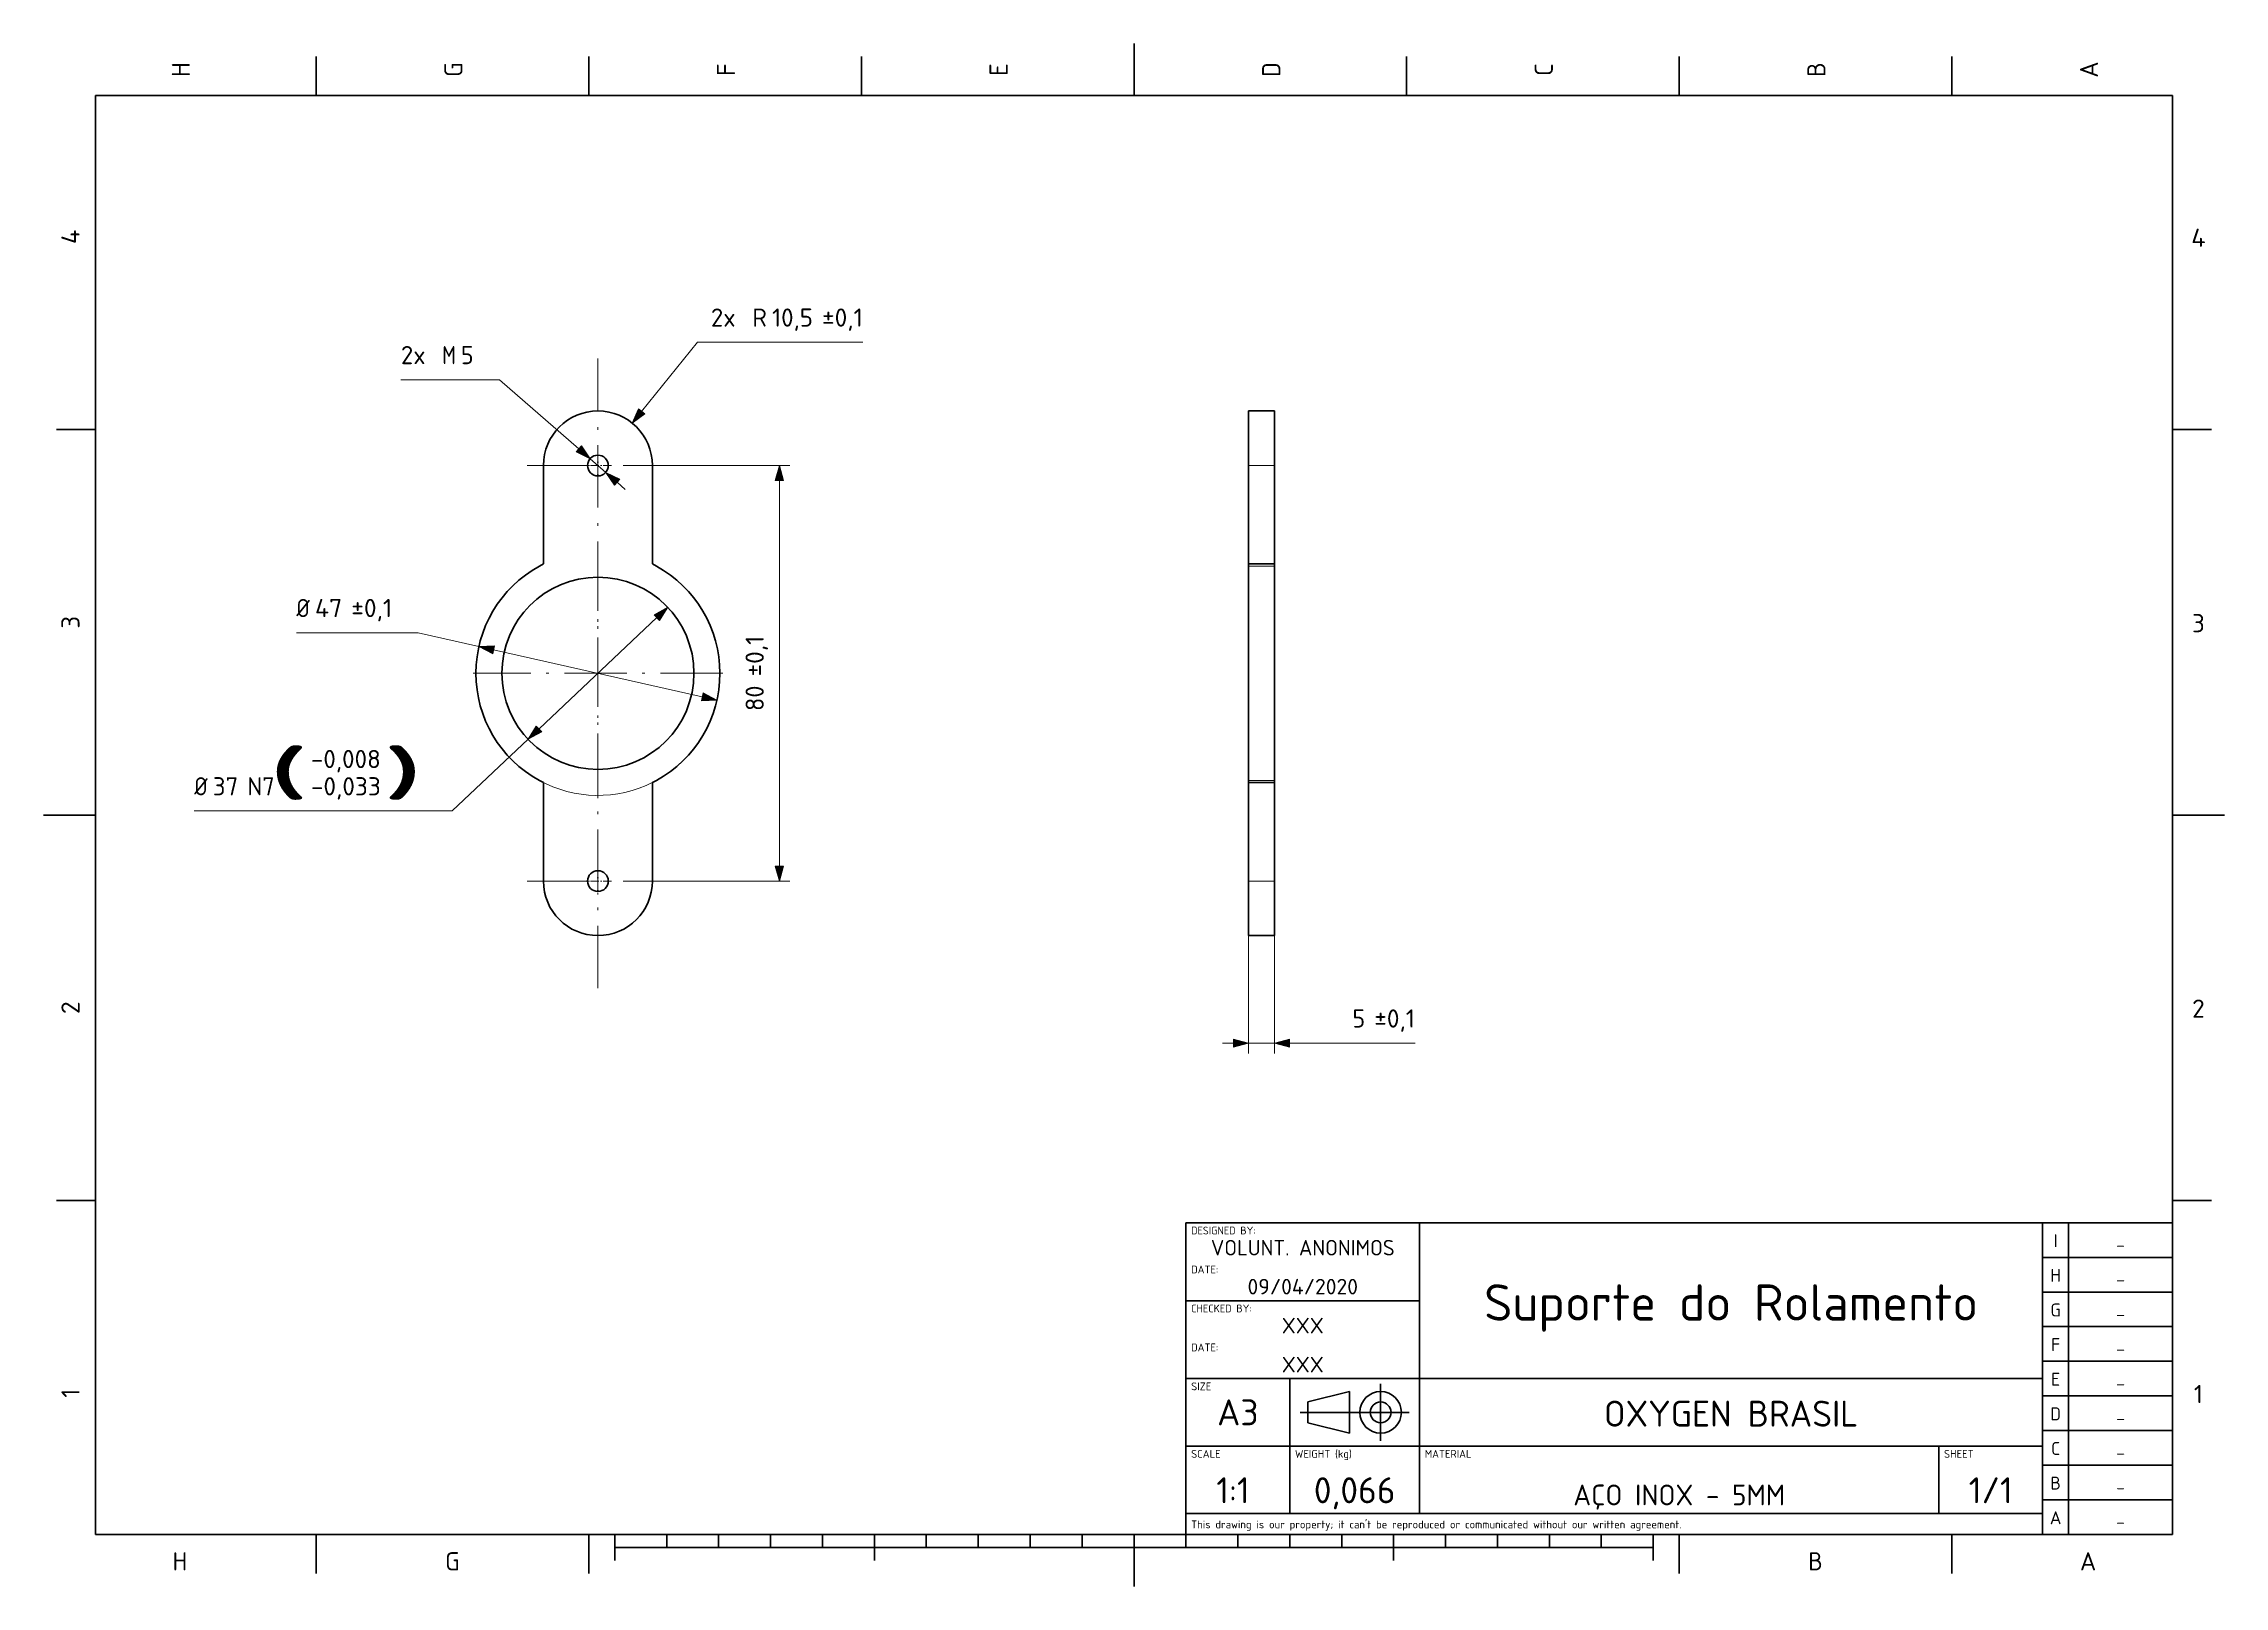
# Model space of a CAD drawing. Extents: x 0 to 420, y 0 to 297.
import ezdxf
from ezdxf.enums import TextEntityAlignment as Align

# ---------------------------------------------------------------- set-up
doc = ezdxf.new("R2010")
doc.units = 0
doc.linetypes.add('DASHDOT', pattern=[18.5, 12, -3, 0.5, -3])
doc.layers.get('0').update_dxf_attribs({"lineweight": 13})
doc.styles.get("Standard").update_dxf_attribs({"font": 'isocp.shx'})
doc.dimstyles.get("Standard").update_dxf_attribs({"dimtxt": 2.5, "dimasz": 2.5, "dimexe": 1.25, "dimexo": 0.625, "dimtad": 1, "dimcen": 2.5, "dimadec": 0, "dimazin": 0, "dimtfac": 1, "dimtmove": 0, "dimatfit": 0, "dimfxl": 1, "dimarcsym": 0})

# ---------------------------------------------------------------- blocks, each defined once
blk = doc.blocks.new('BLOCK261')
at = {"color": 7, "lineweight": 18, "width": 1.110901}
blk.add_text('A', height=3.5, dxfattribs=at).set_placement((392.176208, 3.076224), (395.323761, 3.076224), align=Align.FIT)
blk = doc.blocks.new('BLOCK262')
at = {"color": 7, "lineweight": 18, "width": 0.933334}
blk.add_text('H', height=3.5, dxfattribs=at).set_placement((24.85, 3.076224), (27.650002, 3.076224), align=Align.FIT)
blk = doc.blocks.new('BLOCK263')
at = {"color": 7, "lineweight": 18, "width": 0.933329}
blk.add_text('B', height=3.5, dxfattribs=at).set_placement((339.850006, 3.076224), (342.649994, 3.076224), align=Align.FIT)
blk = doc.blocks.new('BLOCK264')
at = {"color": 7, "lineweight": 18, "width": 0.933334}
blk.add_text('G', height=3.5, dxfattribs=at).set_placement((77.349998, 3.076224), (80.150002, 3.076224), align=Align.FIT)
blk = doc.blocks.new('BLOCK265')
at = {"color": 7, "lineweight": 18, "width": 0.933329}
blk.add_text('D', height=3.5, rotation=90, dxfattribs=at).set_placement((238.173782, 290.600006), (238.173782, 293.399994), align=Align.FIT)
blk = doc.blocks.new('BLOCK266')
at = {"color": 7, "lineweight": 18, "width": 0.863838}
blk.add_text('E', height=3.5, rotation=90, dxfattribs=at).set_placement((185.673782, 290.776215), (185.673782, 293.223755), align=Align.FIT)
blk = doc.blocks.new('BLOCK267')
at = {"color": 7, "lineweight": 18, "width": 0.815847}
blk.add_text('C', height=3.5, rotation=90, dxfattribs=at).set_placement((290.673767, 290.776215), (290.673767, 293.223755), align=Align.FIT)
blk = doc.blocks.new('BLOCK268')
at = {"color": 7, "lineweight": 18, "width": 0.863838}
blk.add_text('F', height=3.5, rotation=90, dxfattribs=at).set_placement((133.173782, 290.776215), (133.173782, 293.223755), align=Align.FIT)
blk = doc.blocks.new('BLOCK269')
at = {"color": 7, "lineweight": 18, "width": 0.933329}
blk.add_text('B', height=3.5, rotation=90, dxfattribs=at).set_placement((343.173767, 290.600006), (343.173767, 293.399994), align=Align.FIT)
blk = doc.blocks.new('BLOCK270')
at = {"color": 7, "lineweight": 18, "width": 0.933329}
blk.add_text('G', height=3.5, rotation=90, dxfattribs=at).set_placement((80.673775, 290.600006), (80.673775, 293.399994), align=Align.FIT)
blk = doc.blocks.new('BLOCK271')
at = {"color": 7, "lineweight": 18, "width": 1.110901}
blk.add_text('A', height=3.5, rotation=90, dxfattribs=at).set_placement((395.673767, 290.426208), (395.673767, 293.573761), align=Align.FIT)
blk = doc.blocks.new('BLOCK272')
at = {"color": 7, "lineweight": 18, "width": 0.933329}
blk.add_text('H', height=3.5, rotation=90, dxfattribs=at).set_placement((28.173777, 290.600006), (28.173777, 293.399994), align=Align.FIT)
blk = doc.blocks.new('BLOCK273')
at = {"color": 7, "lineweight": 18, "width": 0.863838}
blk.add_text('3', height=3.5, dxfattribs=at).set_placement((413.776215, 183.676224), (416.223755, 183.676224), align=Align.FIT)
blk = doc.blocks.new('BLOCK274')
at = {"color": 7, "lineweight": 18, "width": 0.863843}
blk.add_text('3', height=3.5, rotation=90, dxfattribs=at).set_placement((6.923776, 184.376236), (6.923776, 186.823792), align=Align.FIT)
blk = doc.blocks.new('BLOCK275')
at = {"color": 7, "lineweight": 18, "width": 0.863838}
blk.add_text('2', height=3.5, dxfattribs=at).set_placement((413.776215, 109.476227), (416.223755, 109.476227), align=Align.FIT)
blk = doc.blocks.new('BLOCK276')
at = {"color": 7, "lineweight": 18, "width": 0.863843}
blk.add_text('2', height=3.5, rotation=90, dxfattribs=at).set_placement((6.923776, 110.176224), (6.923776, 112.623779), align=Align.FIT)
blk = doc.blocks.new('BLOCK277')
at = {"color": 7, "lineweight": 18, "width": 0.933329}
blk.add_text('4', height=3.5, dxfattribs=at).set_placement((413.600006, 257.876221), (416.399994, 257.876221), align=Align.FIT)
blk = doc.blocks.new('BLOCK278')
at = {"color": 7, "lineweight": 18, "width": 0.933329}
blk.add_text('4', height=3.5, rotation=90, dxfattribs=at).set_placement((6.923776, 258.399994), (6.923776, 261.199982), align=Align.FIT)
blk = doc.blocks.new('BLOCK279')
at = {"color": 7, "lineweight": 18, "width": 0.953214}
blk.add_text('1', height=3.5, dxfattribs=at).set_placement((414.126221, 35.276226), (415.873779, 35.276226), align=Align.FIT)
blk = doc.blocks.new('BLOCK280')
at = {"color": 7, "lineweight": 18, "width": 0.95321}
blk.add_text('1', height=3.5, rotation=90, dxfattribs=at).set_placement((6.923776, 36.326225), (6.923776, 38.073776), align=Align.FIT)
blk = doc.blocks.new('BLOCK281')
at = {"color": 7, "lineweight": 18, "width": 0.779092}
blk.add_text("This drawing is our property; it can't be reproduced or communicated without our written agreement.", height=1.5, dxfattribs=at).set_placement((221, 11.175525), (315.437073, 11.175525), align=Align.FIT)
blk = doc.blocks.new('BLOCK282')
at = {"color": 7, "lineweight": 18, "width": 0.857432}
blk.add_text('SCALE', height=1.5, dxfattribs=at).set_placement((221, 24.751049), (226.695801, 24.751049), align=Align.FIT)
blk = doc.blocks.new('BLOCK283')
at = {"color": 7, "lineweight": 18, "width": 0.632}
blk.add_text('  1:1', height=5, dxfattribs=at).set_placement((219.755249, 16), (232.244766, 16), align=Align.FIT)
blk = doc.blocks.new('BLOCK284')
at = {"color": 7, "lineweight": 18, "width": 0.802234}
blk.add_text('WEIGHT (kg)', height=1.5, dxfattribs=at).set_placement((241, 24.751049), (251.944763, 24.751049), align=Align.FIT)
blk = doc.blocks.new('BLOCK285')
at = {"color": 7, "lineweight": 18, "width": 0.759585}
blk.add_text('0,066', height=5, dxfattribs=at).set_placement((244.632874, 16), (260.367126, 16), align=Align.FIT)
blk = doc.blocks.new('BLOCK286')
at = {"color": 7, "lineweight": 18, "width": 0.899371}
blk.add_text('MATERIAL', height=1.5, dxfattribs=at).set_placement((266, 24.751049), (274.993713, 24.751049), align=Align.FIT)
blk = doc.blocks.new('BLOCK287')
at = {"color": 7, "lineweight": 18, "width": 0.756475}
blk.add_text('AÇO INOX - 5MM', height=4, dxfattribs=at).set_placement((294.611176, 15.6), (335.388794, 15.6), align=Align.FIT)
blk = doc.blocks.new('BLOCK288')
at = {"color": 7, "lineweight": 18, "width": 0.839691}
blk.add_text('SHEET', height=1.5, dxfattribs=at).set_placement((366, 24.751049), (371.697906, 24.751049), align=Align.FIT)
blk = doc.blocks.new('BLOCK289')
at = {"color": 7, "lineweight": 18, "width": 0.672753}
blk.add_text('1/1', height=5, dxfattribs=at).set_placement((370.755249, 16), (379.244751, 16), align=Align.FIT)
blk = doc.blocks.new('BLOCK290')
at = {"color": 7, "lineweight": 18, "width": 0.839548}
blk.add_text('SIZE', height=1.5, dxfattribs=at).set_placement((221, 37.751049), (224.897903, 37.751049), align=Align.FIT)
blk = doc.blocks.new('BLOCK291')
at = {"color": 7, "lineweight": 18, "width": 0.959161}
blk.add_text('A3', height=5, dxfattribs=at).set_placement((226.003494, 31), (233.996506, 31), align=Align.FIT)
blk = doc.blocks.new('BLOCK292')
at = {"color": 7, "lineweight": 18, "width": 0.832841}
blk.add_text('OXYGEN BRASIL', height=5, dxfattribs=at).set_placement((300.510498, 30.751749), (349.489502, 30.751749), align=Align.FIT)
blk = doc.blocks.new('BLOCK293')
at = {"color": 7, "lineweight": 18, "width": 0.779581}
blk.add_text('CHECKED BY:', height=1.5, dxfattribs=at).set_placement((221, 52.751049), (232.69371, 52.751049), align=Align.FIT)
blk = doc.blocks.new('BLOCK294')
at = {"color": 7, "lineweight": 18, "width": 0.993964}
blk.add_text('XXX', height=3, dxfattribs=at).set_placement((238.45314, 48.700001), (246.546844, 48.700001), align=Align.FIT)
blk = doc.blocks.new('BLOCK295')
at = {"color": 7, "lineweight": 18, "width": 0.9182}
blk.add_text('DATE:', height=1.5, dxfattribs=at).set_placement((221, 45.251049), (226.246857, 45.251049), align=Align.FIT)
blk = doc.blocks.new('BLOCK296')
at = {"color": 7, "lineweight": 18, "width": 0.993964}
blk.add_text('XXX', height=3, dxfattribs=at).set_placement((238.45314, 41.200001), (246.546844, 41.200001), align=Align.FIT)
blk = doc.blocks.new('BLOCK297')
at = {"color": 7, "lineweight": 18, "width": 0.802887}
blk.add_text('DESIGNED BY:', height=1.5, dxfattribs=at).set_placement((221, 67.751053), (233.444748, 67.751053), align=Align.FIT)
blk = doc.blocks.new('BLOCK298')
at = {"color": 7, "lineweight": 18, "width": 0.817531}
blk.add_text('VOLUNT. ANONIMOS', height=3, dxfattribs=at).set_placement((224.80629, 63.700001), (260.193695, 63.700001), align=Align.FIT)
blk = doc.blocks.new('BLOCK299')
at = {"color": 7, "lineweight": 18, "width": 0.9182}
blk.add_text('DATE:', height=1.5, dxfattribs=at).set_placement((221, 60.251049), (226.246857, 60.251049), align=Align.FIT)
blk = doc.blocks.new('BLOCK300')
at = {"color": 7, "lineweight": 18, "width": 0.741134}
blk.add_text('09/04/2020', height=3, dxfattribs=at).set_placement((231.859436, 56.200001), (253.140564, 56.200001), align=Align.FIT)
blk = doc.blocks.new('BLOCK301')
at = {"color": 7, "lineweight": 18, "width": 0.788463}
blk.add_text('Suporte do Rolamento', height=7, dxfattribs=at).set_placement((277.429382, 51.152447), (372.570618, 51.152447), align=Align.FIT)
blk = doc.blocks.new('BLOCK302')
at = {"color": 7, "lineweight": 18, "width": 1.110905}
blk.add_text('A', height=2.5, dxfattribs=at).set_placement((386.375885, 11.959208), (388.624146, 11.959208), align=Align.FIT)
blk = doc.blocks.new('BLOCK303')
at = {"color": 7, "lineweight": 18, "width": 1.180341}
blk.add_text('_', height=2, dxfattribs=at).set_placement((399.100708, 12.234033), (400.899323, 12.234033), align=Align.FIT)
blk = doc.blocks.new('BLOCK304')
at = {"color": 7, "lineweight": 18, "width": 0.933333}
blk.add_text('B', height=2.5, dxfattribs=at).set_placement((386.5, 18.625874), (388.5, 18.625874), align=Align.FIT)
blk = doc.blocks.new('BLOCK305')
at = {"color": 7, "lineweight": 18, "width": 1.180341}
blk.add_text('_', height=2, dxfattribs=at).set_placement((399.100708, 18.9007), (400.899323, 18.9007), align=Align.FIT)
blk = doc.blocks.new('BLOCK306')
at = {"color": 7, "lineweight": 18, "width": 0.815855}
blk.add_text('C', height=2.5, dxfattribs=at).set_placement((386.625885, 25.29254), (388.374146, 25.29254), align=Align.FIT)
blk = doc.blocks.new('BLOCK307')
at = {"color": 7, "lineweight": 18, "width": 1.180341}
blk.add_text('_', height=2, dxfattribs=at).set_placement((399.100708, 25.567366), (400.899323, 25.567366), align=Align.FIT)
blk = doc.blocks.new('BLOCK308')
at = {"color": 7, "lineweight": 18, "width": 0.933333}
blk.add_text('D', height=2.5, dxfattribs=at).set_placement((386.5, 31.959206), (388.5, 31.959206), align=Align.FIT)
blk = doc.blocks.new('BLOCK309')
at = {"color": 7, "lineweight": 18, "width": 1.180341}
blk.add_text('_', height=2, dxfattribs=at).set_placement((399.100708, 32.234032), (400.899323, 32.234032), align=Align.FIT)
blk = doc.blocks.new('BLOCK310')
at = {"color": 7, "lineweight": 18, "width": 0.863846}
blk.add_text('E', height=2.5, dxfattribs=at).set_placement((386.625885, 38.625874), (388.374146, 38.625874), align=Align.FIT)
blk = doc.blocks.new('BLOCK311')
at = {"color": 7, "lineweight": 18, "width": 1.180341}
blk.add_text('_', height=2, dxfattribs=at).set_placement((399.100708, 38.9007), (400.899323, 38.9007), align=Align.FIT)
blk = doc.blocks.new('BLOCK312')
at = {"color": 7, "lineweight": 18, "width": 0.863846}
blk.add_text('F', height=2.5, dxfattribs=at).set_placement((386.625885, 45.292542), (388.374146, 45.292542), align=Align.FIT)
blk = doc.blocks.new('BLOCK313')
at = {"color": 7, "lineweight": 18, "width": 1.180341}
blk.add_text('_', height=2, dxfattribs=at).set_placement((399.100708, 45.567368), (400.899323, 45.567368), align=Align.FIT)
blk = doc.blocks.new('BLOCK314')
at = {"color": 7, "lineweight": 18, "width": 0.933333}
blk.add_text('G', height=2.5, dxfattribs=at).set_placement((386.5, 51.959206), (388.5, 51.959206), align=Align.FIT)
blk = doc.blocks.new('BLOCK315')
at = {"color": 7, "lineweight": 18, "width": 1.180341}
blk.add_text('_', height=2, dxfattribs=at).set_placement((399.100708, 52.234032), (400.899323, 52.234032), align=Align.FIT)
blk = doc.blocks.new('BLOCK316')
at = {"color": 7, "lineweight": 18, "width": 0.933333}
blk.add_text('H', height=2.5, dxfattribs=at).set_placement((386.5, 58.625874), (388.5, 58.625874), align=Align.FIT)
blk = doc.blocks.new('BLOCK317')
at = {"color": 7, "lineweight": 18, "width": 1.180341}
blk.add_text('_', height=2, dxfattribs=at).set_placement((399.100708, 58.9007), (400.899323, 58.9007), align=Align.FIT)
blk = doc.blocks.new('BLOCK318')
at = {"color": 7, "lineweight": 18, "width": 1.571347}
blk.add_text('I', height=2.5, dxfattribs=at).set_placement((387.125885, 65.292542), (387.874146, 65.292542), align=Align.FIT)
blk = doc.blocks.new('BLOCK319')
at = {"color": 7, "lineweight": 18, "width": 1.180341}
blk.add_text('_', height=2, dxfattribs=at).set_placement((399.100708, 65.56736), (400.899323, 65.56736), align=Align.FIT)
blk = doc.blocks.new('*D60')
at = {"color": 7, "lineweight": 18}
for p, q in [((95.411991, 165.067457), (118.098095, 186.493097)), ((78.691807, 149.276274), (93.305256, 163.077787)), ((78.691807, 149.276274), (29.020939, 149.276274))]:
    blk.add_line(p, q, dxfattribs=at)
for points in [[(118.631222, 185.928602), (120.204823, 188.482775), (117.56496, 187.057596)], [(94.878849, 165.631956), (93.305256, 163.077787), (95.945118, 164.502966)]]:
    blk.add_lwpolyline(points, close=True, dxfattribs=at)
for points in [[(118.631222, 185.928602), (120.204823, 188.482775), (118.631222, 185.928602), (117.56496, 187.057596)], [(94.878849, 165.631956), (93.305256, 163.077787), (94.878849, 165.631956), (95.945118, 164.502966)]]:
    blk.add_solid(points, dxfattribs=at)
for s, height, width, p, p2 in [('(', 8.75, 1.909091, (42.730274, 152.276274), (51.480274, 152.276274)), ('-0,008', 3.5, 0.714772, (51.480259, 157.526274), (64.941807, 157.526274)), (')', 8.75, 2.1, (64.941807, 152.276274), (73.691807, 152.276274)), ('%%c', 3.5, 0.905887, (29.020939, 152.276274), (31.58762, 152.276274)), ('37', 3.5, 0.793802, (32.587605, 152.276274), (37.482716, 152.276274)), ('N7', 3.5, 0.807317, (39.232716, 152.276274), (44.480274, 152.276274)), ('-0,033', 3.5, 0.714772, (51.480259, 152.276274), (64.941807, 152.276274))]:
    blk.add_text(s, height=height, dxfattribs=dict(at, width=width)).set_placement(p, p2, align=Align.FIT)
blk = doc.blocks.new('*D61')
at = {"color": 7, "lineweight": 18}
for p, q in [((115.167393, 226.207748), (125.904133, 239.516449)), ((125.904133, 239.516449), (157.779606, 239.516449))]:
    blk.add_line(p, q, dxfattribs=at)
blk.add_lwpolyline([(114.563068, 226.695281), (113.347904, 223.952408), (115.771709, 225.72022)], close=True, dxfattribs=at)
blk.add_solid([(114.563068, 226.695281), (113.347904, 223.952408), (114.563068, 226.695281), (115.771709, 225.72022)], dxfattribs=at)
for s, width, p, p2 in [('2x ', 0.723631, (128.501629, 242.516449), (135.496731, 242.516449)), ('R', 0.933334, (136.496731, 242.516449), (139.296734, 242.516449)), ('10,5', 0.704457, (140.296734, 242.516449), (148.163174, 242.516449)), ('%%p0,1', 0.704457, (149.913166, 242.516449), (157.779606, 242.516449))]:
    blk.add_text(s, height=3.5, dxfattribs=dict(at, width=width)).set_placement(p, p2, align=Align.FIT)
blk = doc.blocks.new('*D62')
at = {"color": 7, "lineweight": 18}
for p, q in [((72.125629, 183.595396), (48.694981, 183.595396)), ((72.125629, 183.595396), (83.831989, 180.953588)), ((86.65868, 180.315683), (126.853184, 171.244879))]:
    blk.add_line(p, q, dxfattribs=at)
for points in [[(86.829609, 181.073092), (83.831989, 180.953588), (86.487751, 179.558271)], [(126.682255, 170.487463), (129.679874, 170.60697), (127.024105, 172.002287)]]:
    blk.add_lwpolyline(points, close=True, dxfattribs=at)
blk.add_arc((106.755924, 175.780279), 23.500231, 241.312691, 352.15909, dxfattribs=at)
for points in [[(86.829609, 181.073092), (83.831989, 180.953588), (86.829609, 181.073092), (86.487751, 179.558271)], [(126.682255, 170.487463), (129.679874, 170.60697), (126.682255, 170.487463), (127.024105, 172.002287)]]:
    blk.add_solid(points, dxfattribs=at)
for s, width, p, p2 in [('%%c', 0.905887, (48.694981, 186.595396), (51.261662, 186.595396)), ('47', 0.850955, (52.261646, 186.595396), (57.509205, 186.595396)), ('%%p0,1', 0.704456, (59.259205, 186.595396), (67.125629, 186.595396))]:
    blk.add_text(s, height=3.5, dxfattribs=dict(at, width=width)).set_placement(p, p2, align=Align.FIT)
blk = doc.blocks.new('*D63')
at = {"color": 7, "lineweight": 18}
for p, q in [((120.40501, 215.780273), (143.694355, 215.780273)), ((141.694355, 138.678061), (141.694355, 212.882496)), ((120.40501, 135.780287), (143.694355, 135.780287))]:
    blk.add_line(p, q, dxfattribs=at)
for points in [[(142.470814, 212.882496), (141.694355, 215.780273), (140.917896, 212.882496)], [(140.917896, 138.678061), (141.694355, 135.780287), (142.470814, 138.678061)]]:
    blk.add_lwpolyline(points, close=True, dxfattribs=at)
for points in [[(142.470814, 212.882496), (141.694355, 215.780273), (142.470814, 212.882496), (140.917896, 212.882496)], [(140.917896, 138.678061), (141.694355, 135.780287), (140.917896, 138.678061), (142.470814, 138.678061)]]:
    blk.add_solid(points, dxfattribs=at)
for s, width, p, p2 in [('%%p0,1', 0.704457, (138.694355, 175.169615), (138.694355, 183.036047)), ('80', 0.793802, (138.694355, 168.524504), (138.694355, 173.419615))]:
    blk.add_text(s, height=3.5, rotation=90, dxfattribs=dict(at, width=width)).set_placement(p, p2, align=Align.FIT)
blk = doc.blocks.new('*D64')
at = {"color": 7, "lineweight": 18}
for p, q in [((87.810398, 232.290634), (68.801075, 232.290634)), ((87.810398, 232.290634), (103.062702, 218.998175)), ((105.247272, 217.094303), (108.262806, 214.466253)), ((110.447376, 212.56238), (112.0322, 211.181202))]:
    blk.add_line(p, q, dxfattribs=at)
for points in [[(102.552555, 218.412817), (105.247272, 217.094301), (103.572834, 219.58353)], [(110.957523, 213.147741), (108.262806, 214.466257), (109.937244, 211.977028)]]:
    blk.add_lwpolyline(points, close=True, dxfattribs=at)
for points in [[(102.552555, 218.412817), (105.247272, 217.094301), (102.552555, 218.412817), (103.572834, 219.58353)], [(110.957523, 213.147741), (108.262806, 214.466257), (110.957523, 213.147741), (109.937244, 211.977028)]]:
    blk.add_solid(points, dxfattribs=at)
for s, width, p, p2 in [('2x ', 0.723633, (68.801075, 235.290634), (75.796192, 235.290634)), ('M', 0.770004, (76.796177, 235.290634), (79.362858, 235.290634)), ('5', 0.863838, (80.362858, 235.290634), (82.810398, 235.290634))]:
    blk.add_text(s, height=3.5, dxfattribs=dict(at, width=width)).set_placement(p, p2, align=Align.FIT)
blk = doc.blocks.new('BLOCK320')
at = {"color": 7, "linetype": 'DASHDOT', "lineweight": 18}
for p, q in [((-136.5, -40.950001), (-136.5, -89.050003)), ((-112.449997, -65), (-160.550003, -65))]:
    blk.add_line(p, q, dxfattribs=at)
blk = doc.blocks.new('BLOCK321')
at = {"color": 7, "linetype": 'DASHDOT', "lineweight": 18, "ltscale": 0.13}
for p, q in [((-133.899994, -25), (-139.100006, -25)), ((-136.5, -22.4), (-136.5, -27.6))]:
    blk.add_line(p, q, dxfattribs=at)
blk = doc.blocks.new('BLOCK322')
at = {"color": 7, "linetype": 'DASHDOT', "lineweight": 18, "ltscale": 0.13}
for p, q in [((-133.899994, -105), (-139.100006, -105)), ((-136.5, -102.400002), (-136.5, -107.599998))]:
    blk.add_line(p, q, dxfattribs=at)
blk = doc.blocks.new('BLOCK323')
at = {"color": 7, "linetype": 'DASHDOT', "lineweight": 18}
blk.add_line((-150.149979, -104.999992), (-122.850029, -104.999992), dxfattribs=at)
blk = doc.blocks.new('BLOCK324')
at = {"color": 7, "linetype": 'DASHDOT', "lineweight": 18}
blk.add_line((-150.149979, -25.000006), (-122.850029, -25.000006), dxfattribs=at)
blk = doc.blocks.new('BLOCK325')
at = {"color": 7, "lineweight": 35}
for p, q in [((-147, -43.957411), (-147, -25)), ((-126, -25), (-126, -43.957411)), ((-147.78, -44.384191), (-147, -43.957411)), ((-126, -43.957411), (-125.22, -44.384191)), ((-147, -86.042589), (-147.78, -85.615809)), ((-147, -105), (-147, -86.042589)), ((-125.22, -85.615809), (-126, -86.042589)), ((-126, -86.042589), (-126, -105))]:
    blk.add_line(p, q, dxfattribs=at)
for centre, radius in [((-136.5, -25), 2), ((-136.5, -65), 18.5), ((-136.5, -105), 2)]:
    blk.add_circle(centre, radius, dxfattribs=at)
for centre, radius, start, end in [((-136.5, -25.000005), 10.499979, 0.000027, 179.999973), ((-136.499586, -65), 23.500002, 118.686288, 241.313712), ((-136.500414, -65), 23.500002, 298.686288, 61.313712), ((-136.5, -104.999995), 10.499979, 180.000027, 359.999973)]:
    blk.add_arc(centre, radius, start, end, dxfattribs=at)
blk = doc.blocks.new('*D71')
at = {"color": 7, "lineweight": 18}
for p, q in [((232.052155, 125.280279), (232.052155, 102.577337)), ((237.052155, 125.280279), (237.052155, 102.577337)), ((227.052155, 104.577337), (229.154381, 104.577337)), ((232.052155, 104.577337), (237.052155, 104.577337)), ((239.949928, 104.577337), (264.132668, 104.577337))]:
    blk.add_line(p, q, dxfattribs=at)
for points in [[(229.154381, 103.800879), (232.052155, 104.577337), (229.154381, 105.353796)], [(239.949928, 105.353796), (237.052155, 104.577337), (239.949928, 103.800879)]]:
    blk.add_lwpolyline(points, close=True, dxfattribs=at)
for points in [[(229.154381, 103.800879), (232.052155, 104.577337), (229.154381, 103.800879), (229.154381, 105.353796)], [(239.949928, 105.353796), (237.052155, 104.577337), (239.949928, 105.353796), (239.949928, 103.800879)]]:
    blk.add_solid(points, dxfattribs=at)
for s, width, p, p2 in [('5', 0.863843, (252.06868, 107.577337), (254.516235, 107.577337)), ('%%p0,1', 0.704457, (256.266235, 107.577337), (264.132675, 107.577337))]:
    blk.add_text(s, height=3.5, dxfattribs=dict(at, width=width)).set_placement(p, p2, align=Align.FIT)
blk = doc.blocks.new('BLOCK326')
at = {"color": 7, "lineweight": 35}
for p, q in [((74, -25), (74, -14.5)), ((74, -14.5), (79, -14.5)), ((79, -25), (79, -14.5)), ((74, -43.957411), (74, -25)), ((79, -43.957411), (79, -25)), ((74, -44.384191), (74, -43.957411)), ((74, -43.957411), (79, -43.957411)), ((74, -85.615809), (74, -44.384191)), ((79, -44.384191), (79, -43.957411)), ((79, -85.615809), (79, -44.384191)), ((74, -86.042589), (74, -85.615809)), ((74, -105), (74, -86.042589)), ((74, -86.042589), (79, -86.042589)), ((79, -86.042589), (79, -85.615809)), ((79, -105), (79, -86.042589)), ((74, -115.5), (74, -105)), ((79, -115.5), (79, -105)), ((74, -115.5), (79, -115.5))]:
    blk.add_line(p, q, dxfattribs=at)
at = {"color": 7, "lineweight": 18}
for p, q in [((74, -25), (79, -25)), ((74, -44.384191), (79, -44.384191)), ((74, -85.615809), (79, -85.615809)), ((74, -105), (79, -105))]:
    blk.add_line(p, q, dxfattribs=at)

msp = doc.modelspace()

# ---------------------------------------------------------------- linework, layer by layer
at = {"color": 7, "lineweight": 35}
for p, q in [((52.5, 287), (52.5, 294.5)), ((105, 287), (105, 294.5)), ((157.5, 287), (157.5, 294.5)), ((210, 287), (210, 297)), ((262.5, 287), (262.5, 294.5)), ((315, 287), (315, 294.5)), ((367.5, 287), (367.5, 294.5)), ((410, 287), (10, 287)), ((10, 287), (10, 10)), ((410, 10), (410, 287)), ((10, 222.7), (2.5, 222.7)), ((410, 222.7), (417.5, 222.7)), ((10, 148.5), (0, 148.5)), ((410, 148.5), (420, 148.5)), ((10, 74.3), (2.5, 74.3)), ((410, 74.3), (417.5, 74.3)), ((220, 10), (220, 70)), ((220, 70), (410, 70)), ((265, 14), (265, 70)), ((385, 10), (385, 70)), ((390, 10), (390, 70)), ((410, 70), (410, 10)), ((385, 63.333333), (410, 63.333333)), ((220, 55), (265, 55)), ((385, 56.666667), (410, 56.666667)), ((385, 50), (410, 50)), ((385, 43.333333), (410, 43.333333)), ((220, 40), (385, 40)), ((240, 14), (240, 40)), ((257.5, 28), (257.5, 39)), ((243.5, 35.5), (251.5, 37.5)), ((243.5, 31.5), (243.5, 35.5)), ((251.5, 37.5), (251.5, 29.5)), ((385, 36.666667), (410, 36.666667)), ((242, 33.5), (263, 33.5)), ((251.5, 29.5), (243.5, 31.5)), ((385, 30), (410, 30)), ((220, 27), (385, 27)), ((365, 14), (365, 27)), ((385, 23.333333), (410, 23.333333)), ((220, 14), (385, 14)), ((385, 16.666667), (410, 16.666667)), ((10, 10), (410, 10)), ((52.5, 10), (52.5, 2.5)), ((105, 10), (105, 2.5)), ((110, 10), (110, 5)), ((120, 10), (120, 7.5)), ((130, 10), (130, 7.5)), ((140, 10), (140, 7.5)), ((150, 10), (150, 7.5)), ((160, 10), (160, 5)), ((170, 10), (170, 7.5)), ((180, 10), (180, 7.5)), ((190, 10), (190, 7.5)), ((200, 10), (200, 7.5)), ((210, 10), (210, 0)), ((220, 10), (220, 7.5)), ((220, 10), (410, 10)), ((230, 10), (230, 7.5)), ((240, 10), (240, 7.5)), ((250, 10), (250, 7.5)), ((260, 10), (260, 5)), ((270, 10), (270, 7.5)), ((280, 10), (280, 7.5)), ((290, 10), (290, 7.5)), ((300, 10), (300, 7.5)), ((310, 10), (310, 5)), ((315, 10), (315, 2.5)), ((367.5, 10), (367.5, 2.5)), ((110, 7.5), (310, 7.5))]:
    msp.add_line(p, q, dxfattribs=at)
at = {"color": 7, "linetype": 'DASHDOT', "lineweight": 18}
msp.add_line((106.755039, 115.180311), (106.755039, 236.380249), dxfattribs=at)
at = {"color": 7, "lineweight": 35}
for radius in [4, 2]:
    msp.add_circle((257.5, 33.5), radius, dxfattribs=at)

# ---------------------------------------------------------------- block references
at = {"lineweight": 0}
for name, p in [('BLOCK272', (0, 0)), ('BLOCK270', (0, 0)), ('BLOCK268', (0, 0)), ('BLOCK266', (0, 0)), ('BLOCK265', (0, 0)), ('BLOCK267', (0, 0)), ('BLOCK269', (0, 0)), ('BLOCK271', (0, 0)), ('BLOCK278', (0, 0)), ('BLOCK277', (0, 0)), ('BLOCK325', (243.255039, 240.780279)), ('BLOCK326', (158.052155, 240.780279)), ('BLOCK324', (243.255039, 240.780279)), ('BLOCK321', (243.255039, 240.780279)), ('BLOCK320', (243.255039, 240.780279)), ('BLOCK274', (0, 0)), ('BLOCK273', (0, 0)), ('BLOCK323', (243.255039, 240.780279)), ('BLOCK322', (243.255039, 240.780279)), ('BLOCK276', (0, 0)), ('BLOCK275', (0, 0)), ('BLOCK297', (0, 0)), ('BLOCK318', (0, 0)), ('BLOCK298', (0, 0)), ('BLOCK319', (0, 0)), ('BLOCK299', (0, 0)), ('BLOCK300', (0, 0)), ('BLOCK316', (0, 0)), ('BLOCK317', (0, 0)), ('BLOCK301', (0, 0)), ('BLOCK293', (0, 0)), ('BLOCK294', (0, 0)), ('BLOCK314', (0, 0)), ('BLOCK315', (0, 0)), ('BLOCK295', (0, 0)), ('BLOCK312', (0, 0)), ('BLOCK296', (0, 0)), ('BLOCK313', (0, 0)), ('BLOCK290', (0, 0)), ('BLOCK310', (0, 0)), ('BLOCK311', (0, 0)), ('BLOCK279', (0, 0)), ('BLOCK280', (0, 0)), ('BLOCK291', (0, 0)), ('BLOCK292', (0, 0)), ('BLOCK308', (0, 0)), ('BLOCK309', (0, 0)), ('BLOCK282', (0, 0)), ('BLOCK284', (0, 0)), ('BLOCK286', (0, 0)), ('BLOCK288', (0, 0)), ('BLOCK306', (0, 0)), ('BLOCK307', (0, 0)), ('BLOCK283', (0, 0)), ('BLOCK285', (0, 0)), ('BLOCK289', (0, 0)), ('BLOCK304', (0, 0)), ('BLOCK287', (0, 0)), ('BLOCK305', (0, 0)), ('BLOCK281', (0, 0)), ('BLOCK302', (0, 0)), ('BLOCK303', (0, 0)), ('BLOCK262', (0, 0)), ('BLOCK264', (0, 0)), ('BLOCK263', (0, 0)), ('BLOCK261', (0, 0))]:
    msp.add_blockref(name, p, dxfattribs=at)

# ---------------------------------------------------------------- dimensions: what is measured, and where the dimension line sits
at = {"color": 0, "lineweight": 0}
dim = msp.add_radius_dim(center=(106.755039, 215.780248), mpoint=(113.347899, 223.952408), text='2x <>{}{%%p0,1}', dimstyle='STANDARD', override={"dimtol": 0, "dimlim": 0, "dimtp": 0.1, "dimtm": 0.1}, dxfattribs=at)
dim.commit()
dim.dimension.update_dxf_attribs({"geometry": '*D61', "text_midpoint": (135.020847, 250.817044), "dimtype": 164})
dim = msp.add_diameter_dim_2p(p1=(108.262801, 214.466257), p2=(105.247278, 217.094301), text='2x <THREADPREFIX>5', dimstyle='STANDARD', dxfattribs=at)
dim.commit()
dim.dimension.update_dxf_attribs({"geometry": '*D64', "text_midpoint": (78.634999, 240.287043), "dimtype": 163})
for base, p1, p2, angle, picture, middle, dimtype in [((141.694355, 215.780274), (120.405012, 135.780284), (120.405012, 215.780274), 90, '*D63', (141.694355, 175.780279), 160), ((232.052155, 104.577337), (237.052155, 125.280279), (232.052155, 125.280279), 180, '*D71', (258.100677, 104.577337), 161)]:
    dim = msp.add_linear_dim(base=base, p1=p1, p2=p2, angle=angle, text='<>{}{%%p0,1}', dimstyle='STANDARD', override={"dimtol": 0, "dimlim": 0, "dimtp": 0.1, "dimtm": 0.1}, dxfattribs=at)
    dim.commit()
    dim.dimension.update_dxf_attribs({"geometry": picture, "text_midpoint": middle, "dimtype": dimtype, "oblique_angle": 5156.620156})
for p1, p2, text, override, picture, middle in [((129.679871, 170.606969), (83.831992, 180.95359), '<>{}{%%p0,1}', {"dimtol": 0, "dimlim": 0, "dimtp": 0.1, "dimtm": 0.1}, '*D62', (57.579189, 186.878134)), ((120.20482, 188.482774), (93.305258, 163.077784), '<>{}{ N7 {\\H2x;\\W0.5;(}\\S-0,008^ -0,033;{\\H2x;\\W0.5;)}}', {"dimtol": 0, "dimlim": 0, "dimtp": -0.008, "dimtm": 0.033}, '*D60', (67.925118, 139.107795))]:
    dim = msp.add_diameter_dim_2p(p1=p1, p2=p2, text=text, dimstyle='STANDARD', override=override, dxfattribs=at)
    dim.commit()
    dim.dimension.update_dxf_attribs({"geometry": picture, "text_midpoint": middle, "dimtype": 163})

doc.saveas('drawing.dxf')
